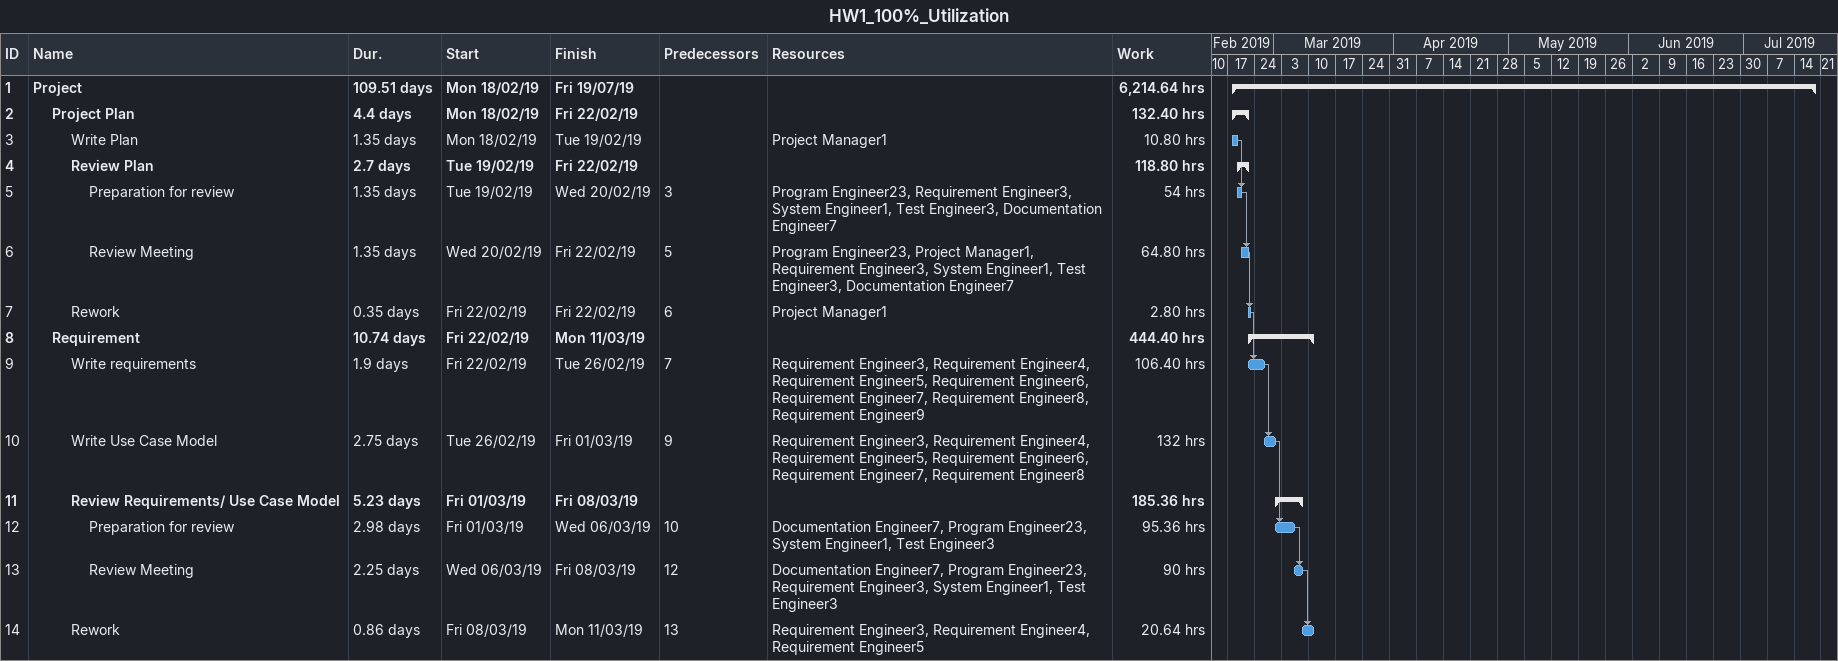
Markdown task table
HW1_100%_Utilization

| ID | Level | Task | Duration | Start | Finish | Predecessors | Resources | Work (h) |
|---|---|---|---|---|---|---|---|---|
| 1 | 1 | **Project** | 109.51d | 2019-02-18 | 2019-07-19 |  |  | 6214.64 |
| 2 | 2 | **Project Plan** | 4.4d | 2019-02-18 | 2019-02-22 |  |  | 132.40 |
| 3 | 3 | Write Plan | 1.35d | 2019-02-18 | 2019-02-19 |  | Project Manager1 | 10.80 |
| 4 | 3 | **Review Plan** | 2.7d | 2019-02-19 | 2019-02-22 |  |  | 118.80 |
| 5 | 4 | Preparation for review | 1.35d | 2019-02-19 | 2019-02-20 | 3 | Program Engineer23, Requirement Engineer3, System Engineer1, Test Engineer3, Documentation Engineer7 | 54 |
| 6 | 4 | Review Meeting | 1.35d | 2019-02-20 | 2019-02-22 | 5 | Program Engineer23, Project Manager1, Requirement Engineer3, System Engineer1, Test Engineer3, Documentation Engineer7 | 64.80 |
| 7 | 3 | Rework | 0.35d | 2019-02-22 | 2019-02-22 | 6 | Project Manager1 | 2.80 |
| 8 | 2 | **Requirement** | 10.74d | 2019-02-22 | 2019-03-11 |  |  | 444.40 |
| 9 | 3 | Write requirements | 1.9d | 2019-02-22 | 2019-02-26 | 7 | Requirement Engineer3, Requirement Engineer4, Requirement Engineer5, Requirement Engineer6, Requirement Engineer7, Requirement Engineer8, Requirement Engineer9 | 106.40 |
| 10 | 3 | Write Use Case Model | 2.75d | 2019-02-26 | 2019-03-01 | 9 | Requirement Engineer3, Requirement Engineer4, Requirement Engineer5, Requirement Engineer6, Requirement Engineer7, Requirement Engineer8 | 132 |
| 11 | 3 | **Review Requirements/ Use Case Model** | 5.23d | 2019-03-01 | 2019-03-08 |  |  | 185.36 |
| 12 | 4 | Preparation for review | 2.98d | 2019-03-01 | 2019-03-06 | 10 | Documentation Engineer7, Program Engineer23, System Engineer1, Test Engineer3 | 95.36 |
| 13 | 4 | Review Meeting | 2.25d | 2019-03-06 | 2019-03-08 | 12 | Documentation Engineer7, Program Engineer23, Requirement Engineer3, System Engineer1, Test Engineer3 | 90 |
| 14 | 3 | Rework | 0.86d | 2019-03-08 | 2019-03-11 | 13 | Requirement Engineer3, Requirement Engineer4, Requirement Engineer5 | 20.64 |
